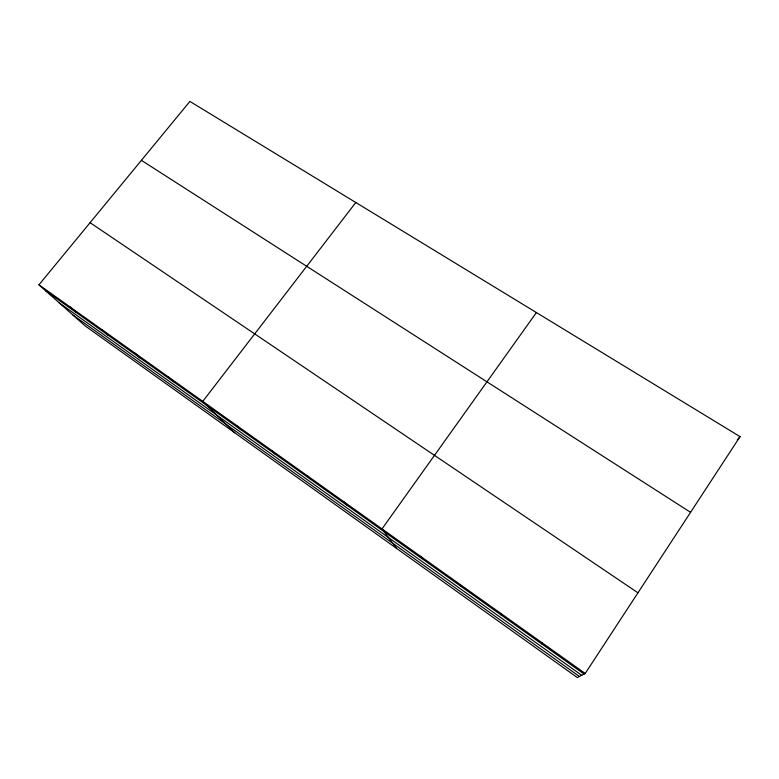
<?xml version="1.0" encoding="UTF-8"?>
<svg xmlns="http://www.w3.org/2000/svg" width="779" height="779" viewBox="0 0 779 779"><rect width="100%" height="100%" fill="white"/><g stroke="black" fill="none" stroke-linecap="round" stroke-linejoin="round"><path stroke-width="1.17" d="M542.009 644.097L542.427 643.026M585.214 673.465L740.05 436.639L189.901 101.416L38.95 284.812L85.154 325.904L577.366 677.584L585.214 673.465L38.95 284.812M536.41 312.554L382.002 528.892L396.501 548.358M355.799 202.501L202.774 401.37L234.781 432.812M737.265 440.038L740.05 436.639M141.398 160.338L690.564 512.329M90.091 222.677L637.943 592.809M45.445 290.586L584.094 674.059M59.331 302.943L581.718 675.305M72.807 314.93L579.43 676.503M70.198 307.043L76.332 312.574M102.176 329.799L107.94 335.077M134.913 353.091L140.278 358.106M168.43 376.939L173.386 381.671M236.904 425.655L240.984 429.794M271.871 450.525L275.474 454.352M307.686 476.008L310.802 479.494M344.386 502.124L346.986 505.259M420.582 556.342L422.072 558.709M460.155 584.493L461.032 586.451M500.751 613.375L501.004 614.904"/></g></svg>
